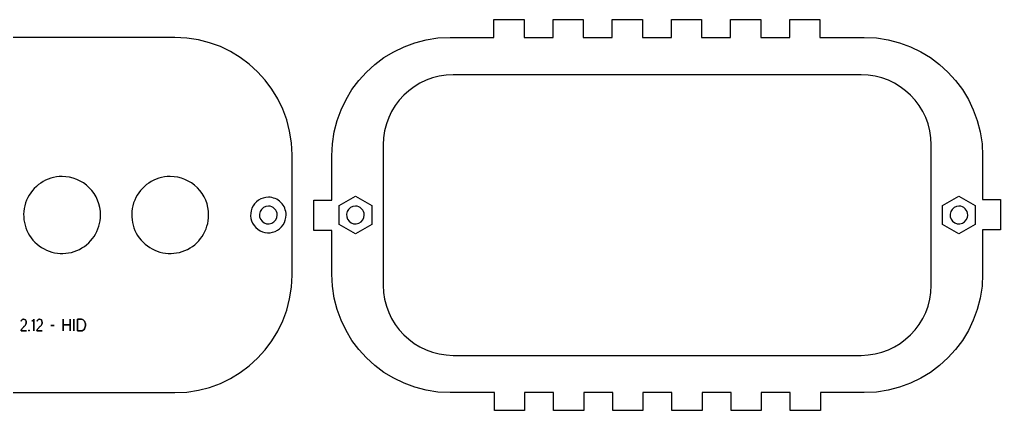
# Model space of a CAD drawing. Extents: x 0 to 327, y 754 to 925.
# Drawn here: x 161.9 to 327.5, y 858.8 to 924.7 of the extents above; entities that cross this region are included whole.
import ezdxf

# ---------------------------------------------------------------- set-up
doc = ezdxf.new("R2010")
doc.units = 0
doc.layers.get('0').update_dxf_attribs({"linetype": 'CONTINUOUS'})

msp = doc.modelspace()

# ---------------------------------------------------------------- linework, layer by layer
at = {"color": 7}
for points in [[(234.543941, 921.717885), (241.937038, 921.717885), (241.937038, 924.715019), (247.032237, 924.715019), (247.032237, 921.717885), (251.927252, 921.717885), (251.927252, 924.715019), (257.022451, 924.715019), (257.022451, 921.717885), (261.917818, 921.717885), (261.917818, 924.715019), (267.012665, 924.715019), (267.012665, 921.717885), (271.908032, 921.717885), (271.908032, 924.715019), (277.003232, 924.715019), (277.003232, 921.717885), (281.898599, 921.717885), (281.898599, 924.715019), (286.993446, 924.715019), (286.993446, 921.717885), (291.888813, 921.717885), (291.888813, 924.715019), (296.984012, 924.715019), (296.984012, 921.717885), (304.476849, 921.717885)], [(188.061226, 921.716228), (117.755506, 921.716228)], [(303.931517, 915.423057), (235.08831, 915.423057)], [(223.247983, 903.583376), (223.247983, 879.902751)], [(315.771844, 879.902751), (315.771844, 903.583376)], [(207.855073, 881.567781), (207.855073, 901.921788)], [(214.563513, 881.756324), (214.563513, 889.14942), (211.566378, 889.14942), (211.566378, 894.244267), (214.563513, 894.244267), (214.563513, 901.737104)], [(324.45763, 901.737104), (324.45763, 894.34436), (327.454764, 894.34436), (327.454764, 889.24916), (324.45763, 889.24916), (324.45763, 881.756324)], [(235.08831, 868.061807), (303.931517, 868.061807)], [(117.755506, 861.773702), (188.061226, 861.773702)], [(304.476849, 861.775543), (297.083752, 861.775543), (297.083752, 858.778408), (291.988905, 858.778408), (291.988905, 861.775543), (287.093538, 861.775543), (287.093538, 858.778408), (281.998339, 858.778408), (281.998339, 861.775543), (277.102972, 861.775543), (277.102972, 858.778408), (272.008125, 858.778408), (272.008125, 861.775543), (267.112758, 861.775543), (267.112758, 858.778408), (262.017558, 858.778408), (262.017558, 861.775543), (257.122191, 861.775543), (257.122191, 858.778408), (252.027344, 858.778408), (252.027344, 861.775543), (247.131977, 861.775543), (247.131977, 858.778408), (242.036778, 858.778408), (242.036778, 861.775543), (234.543941, 861.775543)]]:
    msp.add_lwpolyline(points, dxfattribs=at)
for points in [[(169.04014, 898.24049)], [(187.289392, 898.24049)], [(218.555383, 894.927426), (221.309889, 893.337123), (221.309889, 890.156608), (218.555383, 888.566305), (215.800968, 890.156608), (215.800968, 893.337123)], [(320.456854, 894.927426), (323.21136, 893.337123), (323.21136, 890.156608), (320.456854, 888.566305), (317.70244, 890.156608), (317.70244, 893.337123)], [(203.858433, 893.245664)], [(203.858822, 893.245195)], [(218.555971, 893.245195)], [(320.457105, 893.245195)]]:
    msp.add_lwpolyline(points, close=True, dxfattribs=at)
at = {"color": 1}
for points in [[(203.858864, 894.743859)], [(162.12289, 873.831432)], [(163.927374, 873.882183)], [(164.271354, 874.169772), (164.260076, 872.198938)], [(164.815518, 873.831432)], [(167.699873, 873.106819)], [(170.39814, 872.717727), (170.39814, 873.180126), (170.39814, 873.642525), (170.39814, 873.180126)], [(172.211223, 872.198938), (171.650141, 872.193299), (171.650141, 874.166953), (171.650141, 872.193299)], [(171.650141, 874.166953)], [(162.103154, 872.198938), (163.005395, 872.196118)], [(163.442419, 872.337094)], [(164.795782, 872.198938), (165.698024, 872.196118)], [(170.400959, 872.193299)]]:
    msp.add_lwpolyline(points, close=True, dxfattribs=at)
for points in [[(167.409464, 873.10118), (167.121874, 873.10118)], [(169.19703, 873.642525), (169.19703, 874.166953), (169.19703, 874.166953)], [(169.518454, 873.199862), (169.19703, 873.199862)], [(169.19703, 872.717727), (169.19703, 872.193299)], [(169.19985, 873.642525), (169.19985, 873.180126)], [(169.19985, 872.717727), (169.19985, 873.180126)], [(169.518454, 873.202682), (169.797585, 873.202682)], [(170.079536, 873.202682), (169.797585, 873.202682)], [(170.079536, 873.199862), (170.400959, 873.199862), (170.400959, 873.199862)], [(171.027031, 873.642525), (171.027031, 873.180126)], [(171.027031, 872.717727), (171.027031, 873.180126)], [(171.02985, 873.642525), (171.02985, 874.166953), (171.02985, 874.166953)], [(171.02985, 872.717727), (171.02985, 872.193299)]]:
    msp.add_lwpolyline(points, dxfattribs=at)
at = {"color": 7}
for points in [[(207.855073, 901.921788), (207.855073, 912.846503), (198.985754, 921.716228), (188.061226, 921.716228)], [(214.563513, 901.737104), (214.563513, 912.764544), (223.516854, 921.717885), (234.543941, 921.717885)], [(304.476849, 921.717885), (315.503937, 921.717885), (324.45763, 912.764544), (324.45763, 901.737104)], [(235.08831, 915.423057), (228.553489, 915.423057), (223.247983, 910.117879), (223.247983, 903.583376)], [(315.771844, 903.583376), (315.771844, 910.117879), (310.466338, 915.423057), (303.931517, 915.423057)], [(169.04014, 898.24049), (166.413687, 898.24049), (164.045851, 896.658352), (163.040751, 894.231826)], [(173.631874, 896.338531), (172.41407, 897.556335), (170.762374, 898.24049), (169.04014, 898.24049)], [(187.289392, 898.24049), (184.662938, 898.24049), (182.295102, 896.658352), (181.290002, 894.231826)], [(191.881126, 896.338531), (190.663322, 897.556335), (189.011626, 898.24049), (187.289392, 898.24049)], [(175.533832, 891.746797), (175.533832, 893.469032), (174.849678, 895.120728), (173.631874, 896.338531)], [(193.783084, 891.746797), (193.783084, 893.469032), (193.098929, 895.120728), (191.881126, 896.338531)], [(163.040751, 894.231826), (162.035651, 891.805299), (162.591223, 889.012247), (164.448406, 887.155064)], [(181.290002, 894.231826), (180.284902, 891.805299), (180.840475, 889.012247), (182.697658, 887.155064)], [(203.858433, 893.245664), (203.25232, 893.245664), (202.705888, 892.88055), (202.473939, 892.320575)], [(203.858822, 893.245195), (203.252709, 893.245195), (202.706277, 892.880081), (202.474328, 892.320105)], [(204.918079, 892.806744), (204.637043, 893.08778), (204.255877, 893.245664), (203.858433, 893.245664)], [(204.918468, 892.806275), (204.637432, 893.08731), (204.256266, 893.245195), (203.858822, 893.245195)], [(205.356999, 891.747098), (205.356999, 892.144543), (205.199115, 892.525709), (204.918079, 892.806744)], [(205.357388, 891.746629), (205.357388, 892.144073), (205.199504, 892.525239), (204.918468, 892.806275)], [(218.555971, 893.245195), (217.949858, 893.245195), (217.403427, 892.880081), (217.171477, 892.320105)], [(219.615617, 892.806275), (219.334582, 893.08731), (218.953416, 893.245195), (218.555971, 893.245195)], [(220.054537, 891.746629), (220.054537, 892.144073), (219.896653, 892.525239), (219.615617, 892.806275)], [(320.457105, 893.245195), (319.850991, 893.245195), (319.30456, 892.880081), (319.07261, 892.320105)], [(321.516751, 892.806275), (321.235715, 893.08731), (320.854549, 893.245195), (320.457105, 893.245195)], [(321.95567, 891.746629), (321.95567, 892.144073), (321.797786, 892.525239), (321.516751, 892.806275)], [(171.525169, 885.747408), (173.951695, 886.752508), (175.533832, 889.120344), (175.533832, 891.746797)], [(189.77442, 885.747408), (192.200947, 886.752508), (193.783084, 889.120344), (193.783084, 891.746797)], [(202.473939, 892.320575), (202.241989, 891.760599), (202.3702, 891.116039), (202.798787, 890.687452)], [(202.474328, 892.320105), (202.242378, 891.760129), (202.370589, 891.11557), (202.799176, 890.686983)], [(204.431909, 890.362604), (204.991885, 890.594554), (205.356999, 891.140985), (205.356999, 891.747098)], [(204.432298, 890.362135), (204.992274, 890.594084), (205.357388, 891.140516), (205.357388, 891.746629)], [(217.171477, 892.320105), (216.939528, 891.760129), (217.067739, 891.11557), (217.496325, 890.686983)], [(219.129448, 890.362135), (219.689423, 890.594084), (220.054537, 891.140516), (220.054537, 891.746629)], [(319.07261, 892.320105), (318.840661, 891.760129), (318.968872, 891.11557), (319.397459, 890.686983)], [(321.030581, 890.362135), (321.590556, 890.594084), (321.95567, 891.140516), (321.95567, 891.746629)], [(202.798787, 890.687452), (203.227374, 890.258866), (203.871934, 890.130655), (204.431909, 890.362604)], [(202.799176, 890.686983), (203.227763, 890.258396), (203.872323, 890.130185), (204.432298, 890.362135)], [(217.496325, 890.686983), (217.924912, 890.258396), (218.569472, 890.130185), (219.129448, 890.362135)], [(319.397459, 890.686983), (319.826045, 890.258396), (320.470605, 890.130185), (321.030581, 890.362135)], [(164.448406, 887.155064), (166.305589, 885.297881), (169.098642, 884.742308), (171.525169, 885.747408)], [(182.697658, 887.155064), (184.554841, 885.297881), (187.347894, 884.742308), (189.77442, 885.747408)], [(188.061226, 861.773702), (198.985754, 861.773702), (207.855073, 870.643427), (207.855073, 881.567781)], [(234.543941, 861.775543), (223.516854, 861.775543), (214.563513, 870.728884), (214.563513, 881.756324)], [(324.45763, 881.756324), (324.45763, 870.728884), (315.503937, 861.775543), (304.476849, 861.775543)], [(223.247983, 879.902751), (223.247983, 873.368248), (228.553489, 868.061807), (235.08831, 868.061807)], [(303.931517, 868.061807), (310.466338, 868.061807), (315.771844, 873.368248), (315.771844, 879.902751)]]:
    msp.add_open_spline(points, degree=3, dxfattribs=at)
at = {"color": 1}
for points in [[(203.858864, 894.743859), (202.646637, 894.743859), (201.553775, 894.013631), (201.089876, 892.89368)], [(205.978156, 893.866019), (205.416085, 894.428091), (204.653753, 894.743859), (203.858864, 894.743859)], [(201.089876, 892.89368), (200.625977, 891.773729), (200.882398, 890.484609), (201.739572, 889.627436)], [(206.855995, 891.746728), (206.855995, 892.541616), (206.540227, 893.303948), (205.978156, 893.866019)], [(205.005816, 888.977739), (206.125768, 889.441638), (206.855995, 890.534501), (206.855995, 891.746728)], [(201.739572, 889.627436), (202.596746, 888.770262), (203.885865, 888.51384), (205.005816, 888.977739)], [(162.12289, 873.831432), (162.165183, 873.941393), (162.224392, 874.025978), (162.2977, 874.082368)], [(162.2977, 874.082368), (162.224392, 874.025978), (162.165183, 873.941393), (162.12289, 873.831432)], [(162.396382, 872.714907), (162.331534, 872.64442), (162.272324, 872.565474), (162.218753, 872.483708)], [(162.218753, 872.483708), (162.272324, 872.565474), (162.331534, 872.64442), (162.396382, 872.714907)], [(162.2977, 874.082368), (162.371007, 874.138758), (162.452772, 874.166953), (162.542997, 874.166953)], [(162.542997, 874.166953), (162.452772, 874.166953), (162.371007, 874.138758), (162.2977, 874.082368)], [(162.599387, 872.915092), (162.528899, 872.850244), (162.461231, 872.785395), (162.396382, 872.714907)], [(162.396382, 872.714907), (162.461231, 872.785395), (162.528899, 872.850244), (162.599387, 872.915092)], [(162.542997, 874.166953), (162.669874, 874.166953), (162.774196, 874.121841), (162.855962, 874.028797)], [(162.855962, 874.028797), (162.774196, 874.121841), (162.669874, 874.166953), (162.542997, 874.166953)], [(162.788294, 873.115277), (162.729084, 873.04479), (162.667055, 872.977122), (162.599387, 872.915092)], [(162.599387, 872.915092), (162.667055, 872.977122), (162.729084, 873.04479), (162.785474, 873.115277)], [(162.785474, 873.115277), (162.844684, 873.185765), (162.889796, 873.261892), (162.926449, 873.343657)], [(162.929269, 873.343657), (162.892615, 873.261892), (162.844684, 873.185765), (162.788294, 873.115277)], [(162.855962, 874.028797), (162.940547, 873.935754), (162.982839, 873.803237), (162.982839, 873.625608)], [(162.982839, 873.625608), (162.982839, 873.803237), (162.940547, 873.935754), (162.855962, 874.028797)], [(162.926449, 873.343657), (162.963103, 873.425423), (162.982839, 873.518467), (162.982839, 873.625608)], [(162.982839, 873.625608), (162.982839, 873.518467), (162.963103, 873.425423), (162.929269, 873.343657)], [(163.927374, 873.882183), (163.961208, 873.882183), (163.997862, 873.887822), (164.034515, 873.8991)], [(164.034515, 873.8991), (163.997862, 873.887822), (163.961208, 873.882183), (163.927374, 873.882183)], [(164.034515, 873.8991), (164.071169, 873.907558), (164.107822, 873.924475), (164.141656, 873.947032)], [(164.141656, 873.947032), (164.107822, 873.924475), (164.071169, 873.907558), (164.034515, 873.8991)], [(164.141656, 873.947032), (164.17549, 873.969588), (164.203685, 873.997783), (164.229061, 874.034436)], [(164.229061, 874.034436), (164.203685, 873.997783), (164.17549, 873.969588), (164.141656, 873.947032)], [(164.229061, 874.034436), (164.251617, 874.07109), (164.265715, 874.116202), (164.271354, 874.169772)], [(164.271354, 874.169772), (164.265715, 874.116202), (164.251617, 874.07109), (164.229061, 874.034436)], [(164.815518, 873.831432), (164.857811, 873.941393), (164.91702, 874.025978), (164.990328, 874.082368)], [(164.990328, 874.082368), (164.91702, 874.025978), (164.857811, 873.941393), (164.815518, 873.831432)], [(165.08901, 872.714907), (165.024162, 872.64442), (164.964952, 872.565474), (164.911381, 872.483708)], [(164.911381, 872.483708), (164.964952, 872.565474), (165.024162, 872.64442), (165.08901, 872.714907)], [(164.990328, 874.082368), (165.063635, 874.138758), (165.1454, 874.166953), (165.235625, 874.166953)], [(165.235625, 874.166953), (165.1454, 874.166953), (165.063635, 874.138758), (164.990328, 874.082368)], [(165.292015, 872.915092), (165.221527, 872.850244), (165.153859, 872.785395), (165.08901, 872.714907)], [(165.08901, 872.714907), (165.153859, 872.785395), (165.221527, 872.850244), (165.292015, 872.915092)], [(165.235625, 874.166953), (165.362502, 874.166953), (165.466824, 874.121841), (165.54859, 874.028797)], [(165.54859, 874.028797), (165.466824, 874.121841), (165.362502, 874.166953), (165.235625, 874.166953)], [(165.480922, 873.115277), (165.421712, 873.04479), (165.359683, 872.977122), (165.292015, 872.915092)], [(165.292015, 872.915092), (165.359683, 872.977122), (165.421712, 873.04479), (165.478102, 873.115277)], [(165.478102, 873.115277), (165.537312, 873.185765), (165.582424, 873.261892), (165.619077, 873.343657)], [(165.621897, 873.343657), (165.585243, 873.261892), (165.537312, 873.185765), (165.480922, 873.115277)], [(165.54859, 874.028797), (165.633175, 873.935754), (165.675468, 873.803237), (165.675468, 873.625608)], [(165.675468, 873.625608), (165.675468, 873.803237), (165.633175, 873.935754), (165.54859, 874.028797)], [(165.619077, 873.343657), (165.655731, 873.425423), (165.675468, 873.518467), (165.675468, 873.625608)], [(165.675468, 873.625608), (165.675468, 873.518467), (165.655731, 873.425423), (165.621897, 873.343657)], [(167.121874, 873.10118), (167.234654, 873.10118), (167.330517, 873.10118), (167.412283, 873.103999)], [(167.699873, 873.106819), (167.587092, 873.103999), (167.491229, 873.103999), (167.409464, 873.10118)], [(167.412283, 873.103999), (167.491229, 873.103999), (167.587092, 873.103999), (167.699873, 873.106819)], [(169.19703, 874.166953), (169.19703, 873.975227), (169.19703, 873.800417), (169.19985, 873.642525)], [(169.19985, 873.180126), (169.19985, 873.32956), (169.19985, 873.484633), (169.19703, 873.642525)], [(169.19703, 873.199862), (169.31545, 873.199862), (169.422591, 873.199862), (169.518454, 873.202682)], [(169.19985, 873.180126), (169.19985, 873.030692), (169.19985, 872.875619), (169.19703, 872.717727)], [(169.19703, 872.193299), (169.19703, 872.385025), (169.19703, 872.559835), (169.19985, 872.717727)], [(169.797585, 873.202682), (169.707361, 873.202682), (169.614317, 873.202682), (169.518454, 873.199862)], [(169.797585, 873.202682), (169.890629, 873.202682), (169.983672, 873.202682), (170.079536, 873.199862)], [(170.400959, 873.199862), (170.28254, 873.199862), (170.175399, 873.199862), (170.079536, 873.202682)], [(170.39814, 873.642525), (170.400959, 873.800417), (170.400959, 873.975227), (170.400959, 874.166953)], [(170.400959, 874.166953), (170.400959, 873.975227), (170.400959, 873.800417), (170.39814, 873.642525)], [(170.400959, 872.193299), (170.400959, 872.385025), (170.400959, 872.559835), (170.39814, 872.717727)], [(170.39814, 872.717727), (170.400959, 872.559835), (170.400959, 872.385025), (170.400959, 872.193299)], [(171.02985, 874.166953), (171.02985, 873.975227), (171.02985, 873.800417), (171.027031, 873.642525)], [(171.027031, 873.180126), (171.027031, 873.32956), (171.027031, 873.484633), (171.02985, 873.642525)], [(171.027031, 873.180126), (171.027031, 873.030692), (171.027031, 872.875619), (171.02985, 872.717727)], [(171.02985, 872.193299), (171.02985, 872.385025), (171.02985, 872.559835), (171.027031, 872.717727)], [(171.650141, 874.166953), (171.762922, 874.166953), (171.875702, 874.166953), (171.988482, 874.169772)], [(171.988482, 874.169772), (171.875702, 874.166953), (171.762922, 874.166953), (171.650141, 874.166953)], [(171.988482, 874.169772), (172.098443, 874.172592), (172.205584, 874.166953), (172.307086, 874.147216)], [(172.309906, 874.147216), (172.205584, 874.166953), (172.098443, 874.172592), (171.988482, 874.169772)], [(172.307086, 874.147216), (172.411408, 874.130299), (172.507271, 874.096465), (172.594676, 874.045714)], [(172.594676, 874.045714), (172.507271, 874.096465), (172.411408, 874.130299), (172.309906, 874.147216)], [(172.594676, 874.045714), (172.68208, 873.994963), (172.761027, 873.916017), (172.828695, 873.806056)], [(172.828695, 873.806056), (172.761027, 873.916017), (172.68208, 873.994963), (172.594676, 874.045714)], [(172.949934, 872.855883), (172.924558, 872.734644), (172.879446, 872.627503), (172.817417, 872.52882)], [(172.817417, 872.52882), (172.879446, 872.627503), (172.924558, 872.734644), (172.949934, 872.855883)], [(172.828695, 873.806056), (172.882265, 873.721471), (172.921738, 873.628427), (172.949934, 873.526925)], [(172.949934, 873.526925), (172.921738, 873.628427), (172.882265, 873.721471), (172.828695, 873.806056)], [(172.949934, 873.526925), (172.978129, 873.425423), (172.992226, 873.323921), (172.992226, 873.225238)], [(172.992226, 873.225238), (172.992226, 873.323921), (172.978129, 873.425423), (172.949934, 873.526925)], [(172.992226, 873.225238), (172.992226, 873.10118), (172.978129, 872.977122), (172.949934, 872.855883)], [(172.949934, 872.855883), (172.978129, 872.977122), (172.992226, 873.10118), (172.992226, 873.225238)], [(162.218753, 872.483708), (162.165183, 872.401942), (162.128529, 872.306079), (162.103154, 872.198938)], [(162.103154, 872.198938), (162.128529, 872.306079), (162.165183, 872.401942), (162.218753, 872.483708)], [(163.397307, 872.277884), (163.397307, 872.317357), (163.411404, 872.337094), (163.442419, 872.337094)], [(163.442419, 872.337094), (163.411404, 872.337094), (163.397307, 872.317357), (163.397307, 872.277884)], [(163.411404, 872.235591), (163.400126, 872.249689), (163.397307, 872.263787), (163.397307, 872.277884)], [(163.397307, 872.277884), (163.397307, 872.263787), (163.402946, 872.249689), (163.411404, 872.235591)], [(163.442419, 872.215855), (163.428321, 872.215855), (163.417043, 872.221494), (163.411404, 872.235591)], [(163.411404, 872.235591), (163.419863, 872.221494), (163.428321, 872.215855), (163.442419, 872.215855)], [(163.442419, 872.337094), (163.473433, 872.337094), (163.487531, 872.317357), (163.487531, 872.277884)], [(163.487531, 872.277884), (163.487531, 872.317357), (163.473433, 872.337094), (163.442419, 872.337094)], [(163.476253, 872.235591), (163.467794, 872.221494), (163.456516, 872.215855), (163.442419, 872.215855)], [(163.442419, 872.215855), (163.456516, 872.215855), (163.467794, 872.221494), (163.476253, 872.235591)], [(163.487531, 872.277884), (163.487531, 872.263787), (163.481892, 872.249689), (163.476253, 872.235591)], [(163.476253, 872.235591), (163.484711, 872.249689), (163.487531, 872.263787), (163.487531, 872.277884)], [(164.911381, 872.483708), (164.857811, 872.401942), (164.821157, 872.306079), (164.795782, 872.198938)], [(164.795782, 872.198938), (164.821157, 872.306079), (164.857811, 872.401942), (164.911381, 872.483708)], [(172.577759, 872.291982), (172.479076, 872.232772), (172.355018, 872.201757), (172.211223, 872.198938)], [(172.211223, 872.198938), (172.355018, 872.201757), (172.479076, 872.232772), (172.577759, 872.291982)], [(172.817417, 872.52882), (172.758207, 872.430137), (172.676441, 872.351191), (172.577759, 872.291982)], [(172.577759, 872.291982), (172.676441, 872.351191), (172.758207, 872.430137), (172.817417, 872.52882)]]:
    msp.add_open_spline(points, degree=3, dxfattribs=at)

doc.saveas('drawing.dxf')
